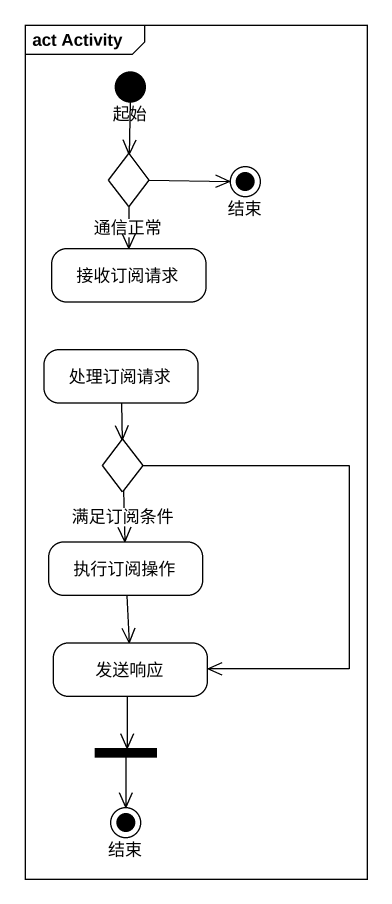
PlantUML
@startuml
mainframe act Activity
hide empty description
state 起始 <<start>> #FFFFFF
state choice1 <<choice>> #FFFFFF
state 结束 <<end>> #FFFFFF
state 接收订阅请求 #FFFFFF
state 处理订阅请求 #FFFFFF
state choice2 <<choice>> #FFFFFF
state 执行订阅操作 #FFFFFF
state 发送响应 #FFFFFF
state fork1 <<fork>> #FFFFFF
state "结束" as 结束_2 <<end>> #FFFFFF
起始 --> choice1
choice1 -right-> 结束
choice1 --> 接收订阅请求 : 通信正常
处理订阅请求 --> choice2
choice2 --> 执行订阅操作 : 满足订阅条件
choice2 --> 发送响应
执行订阅操作 --> 发送响应
发送响应 --> fork1
fork1 --> 结束_2
@enduml
